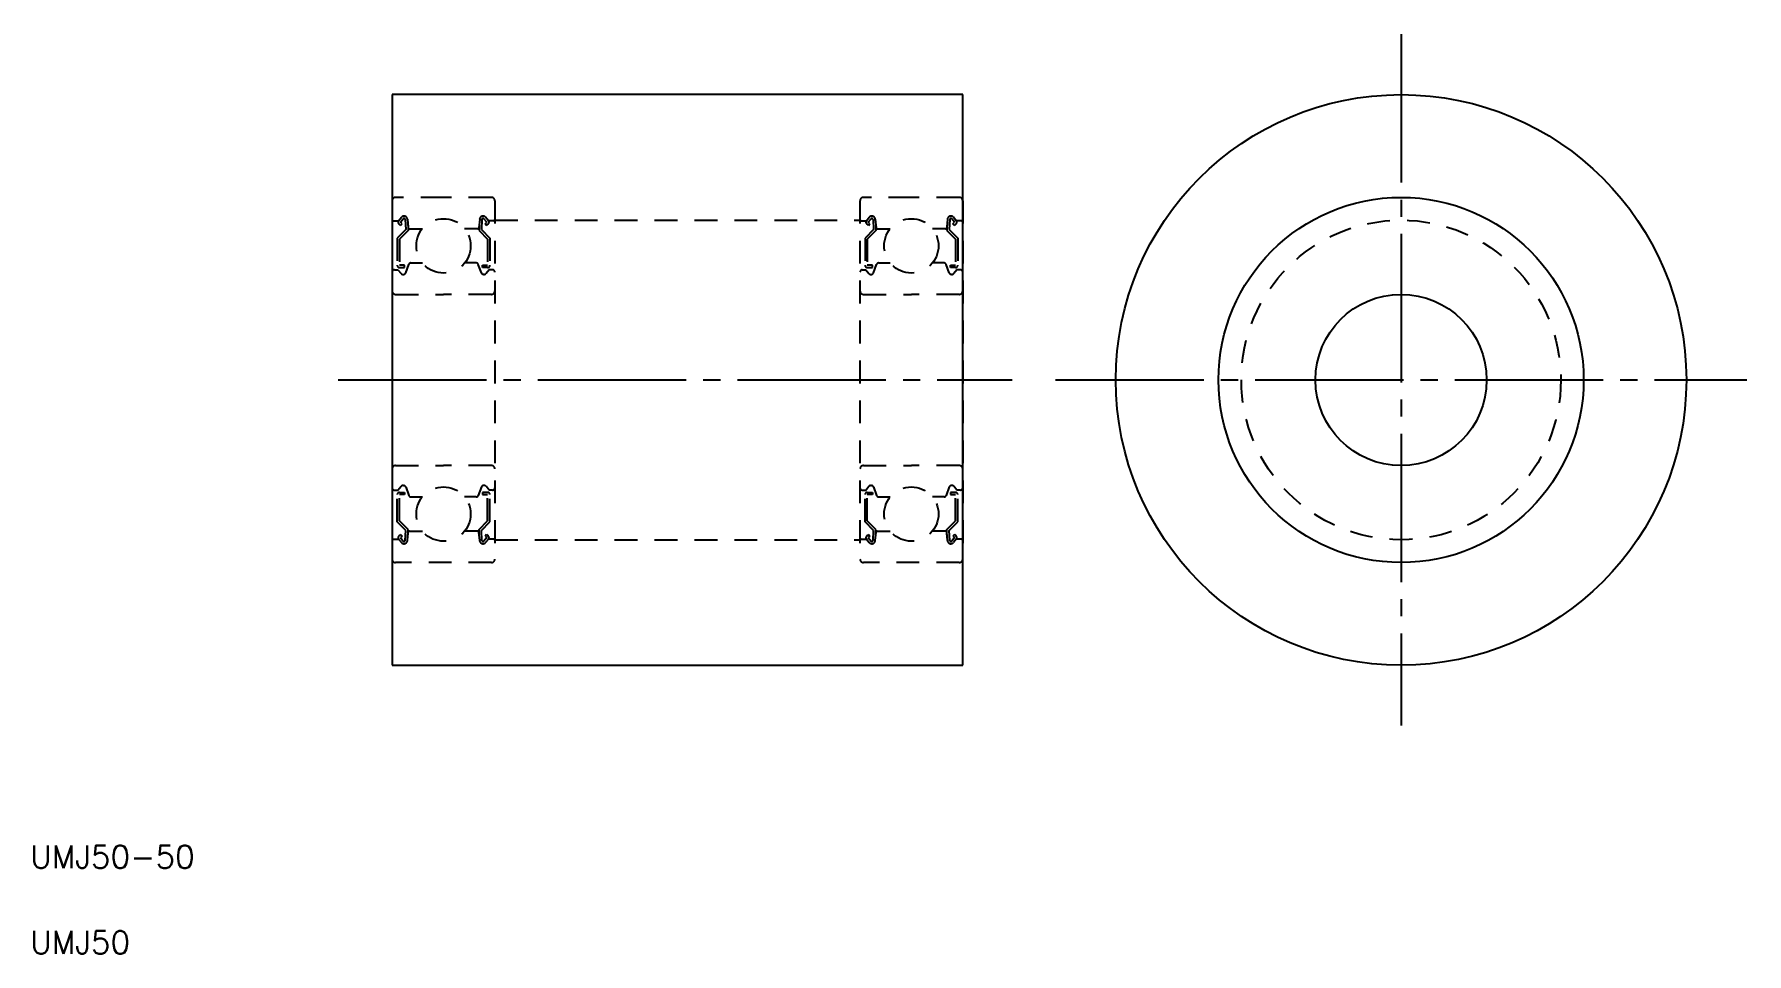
# Model space of a CAD drawing. Extents: x 73 to 223, y 150 to 230.
import ezdxf

# ---------------------------------------------------------------- set-up
doc = ezdxf.new("R2010")
doc.units = 0
doc.linetypes.add('CENTER', pattern=[17.5, 13, -1.5, 1.5, -1.5])
doc.linetypes.add('DASHED', pattern=[3.5, 2, -1.5])
doc.layers.get('0').update_dxf_attribs({"linetype": 'CONTINUOUS'})
doc.layers.add('CENTER', color=1, linetype='CENTER')
doc.styles.get("Standard").update_dxf_attribs({"font": 'txt.shx', "bigfont": '@extfont2.shx'})

msp = doc.modelspace()

# ---------------------------------------------------------------- linework, layer by layer
at = {"color": 7, "linetype": 'CONTINUOUS'}
for p, q in [((104.03, 224.81), (104.03, 174.81)), ((154.03, 224.81), (104.03, 224.81)), ((154.03, 174.81), (154.03, 224.81)), ((104.03, 174.81), (154.03, 174.81))]:
    msp.add_line(p, q, dxfattribs=at)
at = {"color": 3, "linetype": 'DASHED'}
for p, q in [((104.03, 215.51), (104.03, 184.11)), ((108.53, 215.81), (104.33, 215.81)), ((112.73, 215.81), (108.53, 215.81)), ((113.03, 215.51), (113.03, 184.11)), ((145.03, 215.51), (145.03, 184.11)), ((149.53, 215.81), (145.33, 215.81)), ((153.73, 215.81), (149.53, 215.81)), ((154.03, 215.51), (154.03, 184.11)), ((104.13, 213.76), (104.59, 213.76)), ((104.59, 213.76), (104.84, 214.06)), ((104.77, 213.35), (104.62, 213.48)), ((104.75, 213.63), (105, 213.93)), ((104.9, 213.5), (104.75, 213.63)), ((104.77, 213.35), (104.9, 213.5)), ((105.17, 213.87), (105.22, 212.99)), ((105.37, 213.89), (105.44, 213.15)), ((105.42, 213.38), (105.42, 212.91)), ((111.7, 213.89), (111.63, 213.15)), ((111.65, 213.38), (111.65, 212.91)), ((111.89, 213.87), (111.85, 212.99)), ((112.32, 213.63), (112.07, 213.93)), ((112.17, 213.5), (112.32, 213.63)), ((112.3, 213.35), (112.17, 213.5)), ((112.47, 213.76), (112.22, 214.06)), ((112.3, 213.35), (112.45, 213.48)), ((112.93, 213.76), (112.47, 213.76)), ((113.03, 213.81), (145.03, 213.81)), ((145.13, 213.76), (145.59, 213.76)), ((145.59, 213.76), (145.84, 214.06)), ((145.77, 213.35), (145.62, 213.48)), ((145.75, 213.63), (146, 213.93)), ((145.9, 213.5), (145.75, 213.63)), ((145.77, 213.35), (145.9, 213.5)), ((146.17, 213.87), (146.22, 212.99)), ((146.37, 213.89), (146.44, 213.15)), ((146.42, 213.38), (146.42, 212.91)), ((152.7, 213.89), (152.63, 213.15)), ((152.65, 213.38), (152.65, 212.91)), ((152.89, 213.87), (152.85, 212.99)), ((153.32, 213.63), (153.07, 213.93)), ((153.17, 213.5), (153.32, 213.63)), ((153.3, 213.35), (153.17, 213.5)), ((153.47, 213.76), (153.22, 214.06)), ((153.3, 213.35), (153.45, 213.48)), ((153.93, 213.76), (153.47, 213.76)), ((105.22, 212.99), (104.47, 212.24)), ((104.47, 212.24), (104.47, 209.86)), ((105.42, 212.91), (104.67, 212.16)), ((104.67, 212.16), (104.67, 209.86)), ((105.54, 213.06), (106.68, 213.06)), ((111.53, 213.06), (110.38, 213.06)), ((111.65, 212.91), (112.4, 212.16)), ((111.85, 212.99), (112.6, 212.24)), ((112.4, 212.16), (112.4, 209.86)), ((112.6, 212.24), (112.6, 209.86)), ((146.22, 212.99), (145.47, 212.24)), ((145.47, 212.24), (145.47, 209.86)), ((146.42, 212.91), (145.67, 212.16)), ((145.67, 212.16), (145.67, 209.86)), ((146.54, 213.06), (147.68, 213.06)), ((152.53, 213.06), (151.38, 213.06)), ((152.65, 212.91), (153.4, 212.16)), ((152.85, 212.99), (153.6, 212.24)), ((153.4, 212.16), (153.4, 209.86)), ((153.6, 212.24), (153.6, 209.86)), ((104.23, 209.46), (104.53, 209.46)), ((104.53, 209.46), (104.81, 209.13)), ((105.12, 209.86), (104.67, 209.86)), ((104.67, 209.66), (105.12, 209.66)), ((104.96, 209.06), (105.03, 209.06)), ((105.12, 209.66), (105.12, 209.86)), ((105.22, 209.19), (105.48, 209.93)), ((105.67, 210.06), (106.68, 210.06)), ((111.4, 210.06), (110.38, 210.06)), ((111.85, 209.19), (111.58, 209.93)), ((111.95, 209.86), (112.4, 209.86)), ((111.95, 209.66), (111.95, 209.86)), ((112.4, 209.66), (111.95, 209.66)), ((112.1, 209.06), (112.04, 209.06)), ((112.53, 209.46), (112.26, 209.13)), ((112.83, 209.46), (112.53, 209.46)), ((145.23, 209.46), (145.53, 209.46)), ((145.53, 209.46), (145.81, 209.13)), ((146.12, 209.86), (145.67, 209.86)), ((145.67, 209.66), (146.12, 209.66)), ((145.96, 209.06), (146.03, 209.06)), ((146.12, 209.66), (146.12, 209.86)), ((146.22, 209.19), (146.48, 209.93)), ((146.67, 210.06), (147.68, 210.06)), ((152.4, 210.06), (151.38, 210.06)), ((152.85, 209.19), (152.58, 209.93)), ((152.95, 209.86), (153.4, 209.86)), ((152.95, 209.66), (152.95, 209.86)), ((153.4, 209.66), (152.95, 209.66)), ((153.1, 209.06), (153.04, 209.06)), ((153.53, 209.46), (153.26, 209.13)), ((153.83, 209.46), (153.53, 209.46)), ((104.33, 207.31), (108.53, 207.31)), ((112.73, 207.31), (108.53, 207.31)), ((145.33, 207.31), (149.53, 207.31)), ((153.73, 207.31), (149.53, 207.31)), ((104.33, 192.31), (108.53, 192.31)), ((112.73, 192.31), (108.53, 192.31)), ((145.33, 192.31), (149.53, 192.31)), ((146.61, 192.31), (146.61, 192.31)), ((153.73, 192.31), (149.53, 192.31)), ((104.23, 190.16), (104.53, 190.16)), ((104.47, 187.38), (104.47, 189.76)), ((104.53, 190.16), (104.81, 190.49)), ((104.67, 189.96), (105.12, 189.96)), ((104.67, 187.46), (104.67, 189.76)), ((105.12, 189.76), (104.67, 189.76)), ((104.96, 190.56), (105.03, 190.56)), ((105.12, 189.96), (105.12, 189.76)), ((105.22, 190.43), (105.48, 189.69)), ((105.67, 189.56), (106.68, 189.56)), ((111.4, 189.56), (110.38, 189.56)), ((111.85, 190.43), (111.58, 189.69)), ((111.95, 189.96), (111.95, 189.76)), ((112.4, 189.96), (111.95, 189.96)), ((111.95, 189.76), (112.4, 189.76)), ((112.1, 190.56), (112.04, 190.56)), ((112.53, 190.16), (112.26, 190.49)), ((112.4, 187.46), (112.4, 189.76)), ((112.83, 190.16), (112.53, 190.16)), ((112.6, 187.38), (112.6, 189.76)), ((145.23, 190.16), (145.53, 190.16)), ((145.47, 187.38), (145.47, 189.76)), ((145.53, 190.16), (145.81, 190.49)), ((145.67, 189.96), (146.12, 189.96)), ((145.67, 187.46), (145.67, 189.76)), ((146.12, 189.76), (145.67, 189.76)), ((145.96, 190.56), (146.03, 190.56)), ((146.12, 189.96), (146.12, 189.76)), ((146.22, 190.43), (146.48, 189.69)), ((146.67, 189.56), (147.68, 189.56)), ((152.4, 189.56), (151.38, 189.56)), ((152.85, 190.43), (152.58, 189.69)), ((152.95, 189.96), (152.95, 189.76)), ((153.4, 189.96), (152.95, 189.96)), ((152.95, 189.76), (153.4, 189.76)), ((153.1, 190.56), (153.04, 190.56)), ((153.53, 190.16), (153.26, 190.49)), ((153.4, 187.46), (153.4, 189.76)), ((153.83, 190.16), (153.53, 190.16)), ((153.6, 187.38), (153.6, 189.76)), ((105.22, 186.63), (104.47, 187.38)), ((104.77, 186.27), (104.62, 186.14)), ((105.42, 186.71), (104.67, 187.46)), ((104.9, 186.12), (104.75, 185.99)), ((104.77, 186.27), (104.9, 186.12)), ((105.17, 185.75), (105.22, 186.63)), ((105.37, 185.73), (105.44, 186.47)), ((105.42, 186.24), (105.42, 186.71)), ((105.54, 186.56), (106.68, 186.56)), ((111.53, 186.56), (110.38, 186.56)), ((111.7, 185.73), (111.63, 186.47)), ((111.65, 186.71), (112.4, 187.46)), ((111.65, 186.24), (111.65, 186.71)), ((111.85, 186.63), (112.6, 187.38)), ((111.89, 185.75), (111.85, 186.63)), ((112.3, 186.27), (112.17, 186.12)), ((112.17, 186.12), (112.32, 185.99)), ((112.3, 186.27), (112.45, 186.14)), ((146.22, 186.63), (145.47, 187.38)), ((145.77, 186.27), (145.62, 186.14)), ((146.42, 186.71), (145.67, 187.46)), ((145.9, 186.12), (145.75, 185.99)), ((145.77, 186.27), (145.9, 186.12)), ((146.17, 185.75), (146.22, 186.63)), ((146.37, 185.73), (146.44, 186.47)), ((146.42, 186.24), (146.42, 186.71)), ((146.54, 186.56), (147.68, 186.56)), ((152.53, 186.56), (151.38, 186.56)), ((152.7, 185.73), (152.63, 186.47)), ((152.65, 186.71), (153.4, 187.46)), ((152.65, 186.24), (152.65, 186.71)), ((152.85, 186.63), (153.6, 187.38)), ((152.89, 185.75), (152.85, 186.63)), ((153.3, 186.27), (153.17, 186.12)), ((153.17, 186.12), (153.32, 185.99)), ((153.3, 186.27), (153.45, 186.14)), ((104.13, 185.86), (104.59, 185.86)), ((104.59, 185.86), (104.84, 185.56)), ((104.75, 185.99), (105, 185.69)), ((112.32, 185.99), (112.07, 185.69)), ((112.47, 185.86), (112.22, 185.56)), ((112.93, 185.86), (112.47, 185.86)), ((113.03, 185.81), (145.03, 185.81)), ((145.13, 185.86), (145.59, 185.86)), ((145.59, 185.86), (145.84, 185.56)), ((145.75, 185.99), (146, 185.69)), ((153.32, 185.99), (153.07, 185.69)), ((153.47, 185.86), (153.22, 185.56)), ((153.93, 185.86), (153.47, 185.86)), ((112.73, 183.81), (104.33, 183.81)), ((112.73, 183.81), (108.53, 183.81)), ((153.73, 183.81), (145.33, 183.81)), ((153.73, 183.81), (149.53, 183.81))]:
    msp.add_line(p, q, dxfattribs=at)
at = {"color": 7, "linetype": 'CONTINUOUS'}
for radius in [25, 16, 7.5]:
    msp.add_circle((192.45, 199.81), radius, dxfattribs=at)
at = {"color": 3, "linetype": 'DASHED'}
for centre, radius in [((108.53, 211.56), 2.38), ((149.53, 211.56), 2.38), ((192.45, 199.81), 14), ((108.53, 188.06), 2.38), ((149.53, 188.06), 2.38)]:
    msp.add_circle(centre, radius, dxfattribs=at)
for centre, radius, start, end in [((104.33, 215.51), 0.3, 90, 180), ((112.73, 215.51), 0.3, 0, 90), ((145.33, 215.51), 0.3, 90, 180), ((153.73, 215.51), 0.3, 0, 90), ((104.13, 213.86), 0.1, 180, 270), ((104.75, 213.63), 0.2, 140.0002, 230.0848), ((105.07, 213.87), 0.3, 4.9968, 140.0002), ((105.07, 213.87), 0.1, 2.8198, 140.0033), ((105.54, 213.16), 0.1, 184.9968, 269.9995), ((111.53, 213.16), 0.1, 270.0005, 355.0032), ((111.99, 213.87), 0.3, 39.9998, 175.0032), ((111.99, 213.87), 0.1, 39.9967, 177.1802), ((112.32, 213.63), 0.2, 309.9152, 39.9998), ((112.93, 213.86), 0.1, 270, 0), ((145.13, 213.86), 0.1, 180, 270), ((145.75, 213.63), 0.2, 140.0002, 230.0848), ((146.07, 213.87), 0.3, 4.9968, 140.0002), ((146.07, 213.87), 0.1, 2.8198, 140.0033), ((146.54, 213.16), 0.1, 184.9968, 269.9995), ((152.53, 213.16), 0.1, 270.0005, 355.0032), ((152.99, 213.87), 0.3, 39.9998, 175.0032), ((152.99, 213.87), 0.1, 39.9967, 177.1802), ((153.32, 213.63), 0.2, 309.9152, 39.9998), ((153.93, 213.86), 0.1, 270, 0), ((104.23, 209.26), 0.2, 90, 180), ((104.67, 209.86), 0.2, 180, 270), ((104.96, 209.26), 0.2, 219.9962, 270), ((105.03, 209.26), 0.2, 270, 339.9919), ((105.67, 209.86), 0.2, 90, 159.9919), ((111.4, 209.86), 0.2, 20.0081, 90), ((112.04, 209.26), 0.2, 200.0081, 270), ((112.1, 209.26), 0.2, 270, 320.0038), ((112.4, 209.86), 0.2, 270, 0), ((112.83, 209.26), 0.2, 0, 90), ((145.23, 209.26), 0.2, 90, 180), ((145.67, 209.86), 0.2, 180, 270), ((145.96, 209.26), 0.2, 219.9962, 270), ((146.03, 209.26), 0.2, 270, 339.9919), ((146.67, 209.86), 0.2, 90, 159.9919), ((152.4, 209.86), 0.2, 20.0081, 90), ((153.04, 209.26), 0.2, 200.0081, 270), ((153.1, 209.26), 0.2, 270, 320.0038), ((153.4, 209.86), 0.2, 270, 0), ((153.83, 209.26), 0.2, 0, 90), ((104.33, 207.61), 0.3, 180, 270), ((112.73, 207.61), 0.3, 270, 0), ((145.33, 207.61), 0.3, 180, 270), ((153.73, 207.61), 0.3, 270, 0), ((104.33, 192.01), 0.3, 90, 180), ((112.73, 192.01), 0.3, 0, 90), ((145.33, 192.01), 0.3, 90, 180), ((153.73, 192.01), 0.3, 0, 90), ((104.23, 190.36), 0.2, 180, 270), ((104.67, 189.76), 0.2, 90, 180), ((104.96, 190.36), 0.2, 90, 140.0038), ((105.03, 190.36), 0.2, 20.0081, 90), ((105.67, 189.76), 0.2, 200.0081, 270), ((111.4, 189.76), 0.2, 270, 339.9919), ((112.04, 190.36), 0.2, 90, 159.9919), ((112.1, 190.36), 0.2, 39.9962, 90), ((112.4, 189.76), 0.2, 0, 90), ((112.83, 190.36), 0.2, 270, 0), ((145.23, 190.36), 0.2, 180, 270), ((145.67, 189.76), 0.2, 90, 180), ((145.96, 190.36), 0.2, 90, 140.0038), ((146.03, 190.36), 0.2, 20.0081, 90), ((146.67, 189.76), 0.2, 200.0081, 270), ((152.4, 189.76), 0.2, 270, 339.9919), ((153.04, 190.36), 0.2, 90, 159.9919), ((153.1, 190.36), 0.2, 39.9962, 90), ((153.4, 189.76), 0.2, 0, 90), ((153.83, 190.36), 0.2, 270, 0), ((104.75, 185.99), 0.2, 129.9152, 219.9998), ((105.54, 186.46), 0.1, 90.0005, 175.0032), ((111.53, 186.46), 0.1, 4.9968, 89.9995), ((112.32, 185.99), 0.2, 320.0002, 50.0848), ((145.75, 185.99), 0.2, 129.9152, 219.9998), ((146.54, 186.46), 0.1, 90.0005, 175.0032), ((152.53, 186.46), 0.1, 4.9968, 89.9995), ((153.32, 185.99), 0.2, 320.0002, 50.0848), ((104.13, 185.76), 0.1, 90, 180), ((105.07, 185.76), 0.3, 219.9998, 355.0032), ((105.07, 185.76), 0.1, 219.9967, 357.1802), ((111.99, 185.76), 0.3, 184.9968, 320.0002), ((111.99, 185.76), 0.1, 182.8198, 320.0033), ((112.93, 185.76), 0.1, 0, 90), ((145.13, 185.76), 0.1, 90, 180), ((146.07, 185.76), 0.3, 219.9998, 355.0032), ((146.07, 185.76), 0.1, 219.9967, 357.1802), ((152.99, 185.76), 0.3, 184.9968, 320.0002), ((152.99, 185.76), 0.1, 182.8198, 320.0033), ((153.93, 185.76), 0.1, 0, 90), ((104.33, 184.11), 0.3, 180, 270), ((112.73, 184.11), 0.3, 270, 0), ((145.33, 184.11), 0.3, 180, 270), ((153.73, 184.11), 0.3, 270, 0)]:
    msp.add_arc(centre, radius, start, end, dxfattribs=at)
at = {"layer": 'CENTER', "color": 1, "linetype": 'CENTER'}
for p, q in [((192.45, 230.1), (192.45, 169.52)), ((99.3, 199.81), (158.37, 199.81)), ((162.16, 199.81), (222.74, 199.81))]:
    msp.add_line(p, q, dxfattribs=at)

# ---------------------------------------------------------------- texts
at = {"color": 7, "linetype": 'CONTINUOUS'}
for s, p in [('UMJ50-50', (72.32, 157.03)), ('UMJ50', (72.32, 149.53))]:
    msp.add_text(s, height=2, dxfattribs=at).set_placement(p)

doc.saveas('drawing.dxf')
